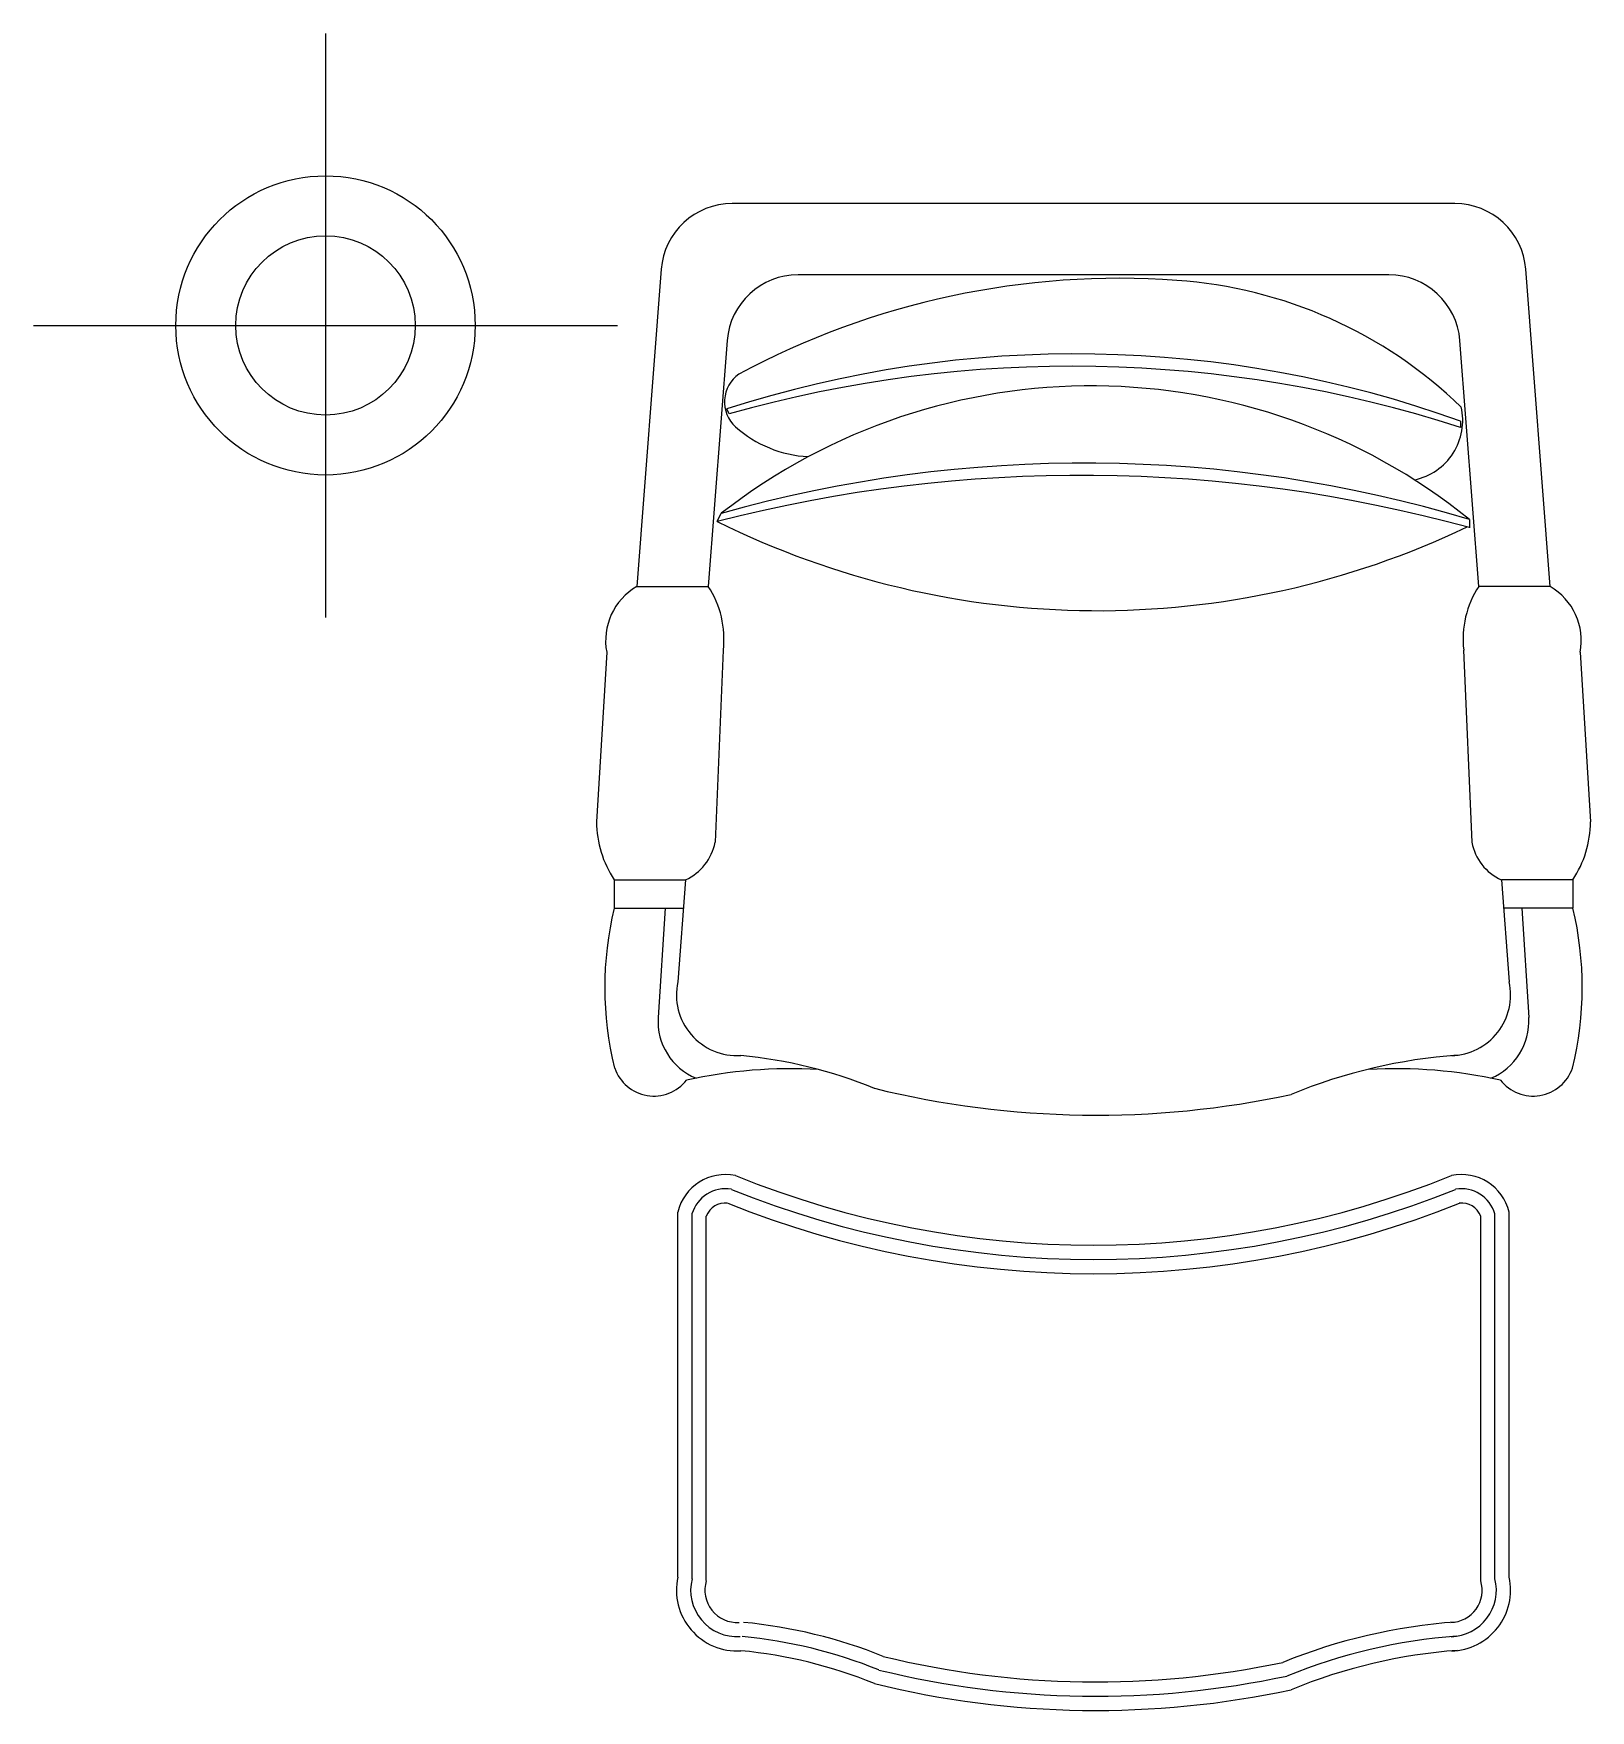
# Model space of a CAD drawing. Extents: x 2374 to 3468, y 9344 to 10522.
import ezdxf

# ---------------------------------------------------------------- set-up
doc = ezdxf.new("R2010")
doc.units = 0
doc.header["$LTSCALE"] = 1000
doc.header["$MEASUREMENT"] = 0
doc.linetypes.add('DASHDOT', pattern=[1, 0.5, -0.25, 0, -0.25])
doc.layers.add('2D', color=7, linetype='CONTINUOUS')

msp = doc.modelspace()

# ---------------------------------------------------------------- linework, layer by layer
at = {"layer": '2D', "color": 5, "linetype": 'DASHDOT'}
for p, q in [((2579.4, 10522.5), (2579.4, 10112.3)), ((2374.4, 10317.4), (2784.5, 10317.4))]:
    msp.add_line(p, q, dxfattribs=at)
at = {"layer": '2D', "color": 4}
for p, q in [((3372.4, 10403), (2865, 10403)), ((2815.1, 10356.9), (2798, 10134.1)), ((3439.4, 10134.1), (3422.2, 10356.9)), ((3326.1, 10353), (2911.3, 10353)), ((2861.4, 10306.9), (2848.1, 10134.1)), ((3389.2, 10134.1), (3375.9, 10306.9)), ((2798, 10134.1), (2848.1, 10134.1)), ((3439.4, 10134.1), (3389.2, 10134.1)), ((2776.9, 10087.8), (2769.7, 9968.6)), ((2858.7, 10089.2), (2853, 9954.3)), ((3378.6, 10089.2), (3384.4, 9954.3)), ((3460.5, 10087.8), (3467.6, 9968.6)), ((2782.1, 9928), (2832.3, 9928)), ((2782.1, 9928), (2782.1, 9908)), ((2832.3, 9928), (2826.8, 9856.3)), ((3455.2, 9928), (3405.1, 9928)), ((3405.1, 9928), (3410.6, 9856.3)), ((3455.2, 9928), (3455.2, 9908)), ((2782.1, 9908), (2830.7, 9908)), ((2817.8, 9908), (2812.9, 9831.1)), ((3455.2, 9908), (3406.6, 9908)), ((3419.5, 9908), (3424.4, 9831.1)), ((2826.8, 9438.1), (2826.8, 9694.5)), ((3410.6, 9438.1), (3410.6, 9694.5))]:
    msp.add_line(p, q, dxfattribs=at)
at = {"layer": '2D', "color": 142}
for p, q in [((2862.8, 10255.3), (2861.3, 10258.7)), ((3376.4, 10250.1), (3376.4, 10245.8)), ((2854.4, 10179.7), (2857.3, 10185.4)), ((3382.7, 10181.1), (3382.7, 10175.3))]:
    msp.add_line(p, q, dxfattribs=at)
at = {"layer": '2D', "color": 5}
for p, q in [((2836.8, 9436.9), (2836.8, 9693.2)), ((2846.8, 9435.6), (2846.8, 9691.6)), ((3390.6, 9435.6), (3390.6, 9691.6)), ((3400.6, 9436.9), (3400.6, 9693.2))]:
    msp.add_line(p, q, dxfattribs=at)
for radius in [105.1, 63]:
    msp.add_circle((2579.4, 10317.4), radius, dxfattribs=at)
at = {"layer": '2D', "color": 4}
for centre, radius, start, end in [((2865, 10353), 50, 90, 175.6013), ((3372.4, 10353), 50, 4.3987, 90), ((2911.3, 10303), 50, 90, 175.6013), ((3326.1, 10303), 50, 4.3987, 90), ((2820.3, 10095.9), 44.2, 120.3589, 190.6011), ((2791.2, 10097), 68, 353.4565, 33.073), ((3446.2, 10097), 68, 146.927, 186.5435), ((3417, 10095.9), 44.2, 349.3989, 59.6411), ((2844.4, 9969.2), 74.7, 180.4572, 213.5417), ((3393, 9969.2), 74.7, 326.4583, 359.5428), ((2817.7, 9960.7), 35.8, 293.9871, 349.6765), ((3419.6, 9960.7), 35.8, 190.3235, 246.0129), ((3013, 9852.4), 237.5, 166.4557, 193.8092), ((3224.4, 9852.4), 237.5, 346.1908, 13.5443), ((2868.5, 9847.1), 42.7, 167.6262, 273.4676), ((3368.9, 9847.1), 42.7, 271.6233, 12.3738), ((2855.9, 9828.4), 43, 176.3582, 247.6654), ((3381.4, 9828.4), 43, 292.3346, 3.6418), ((2839.1, 9472.1), 333.9, 67.8758, 84.5068), ((3402.2, 9425.9), 379.9, 94.1976, 112.3912), ((2810, 9805.1), 29.1, 198.8102, 322.1203), ((2906.1, 9458.8), 336.4, 86.7026, 102.5518), ((3331.3, 9458.8), 336.4, 77.4482, 93.2974), ((3427.4, 9805.1), 29.1, 217.8797, 341.1898), ((3120.5, 10413.7), 651.1, 256.1707, 282.1475), ((2860.2, 9686.5), 34.4, 78.1652, 166.5662), ((3118.7, 10341.8), 670.6, 247.9815, 292.0185), ((3377.1, 9686.5), 34.4, 13.4338, 101.8348), ((2868.5, 9428.9), 42.7, 167.6262, 273.4676), ((3368.9, 9428.9), 42.7, 271.6233, 12.3738), ((2839.1, 9054), 333.9, 67.8758, 84.5068), ((3402.2, 9007.7), 379.9, 94.1976, 112.3912), ((3120.5, 9995.5), 651.1, 256.1707, 282.1475)]:
    msp.add_arc(centre, radius, start, end, dxfattribs=at)
at = {"layer": '2D', "color": 5}
for centre, radius, start, end in [((3137.1, 9785.3), 565.2, 85.9339, 118.237), ((3155.6, 10031.9), 317.8, 45.8669, 86.1075), ((3106.3, 9502.2), 795.2, 70.1432, 107.9483), ((3103.9, 9402.9), 885.8, 72.0828, 105.795), ((3117.3, 9852.5), 422.4, 51.0707, 127.9901), ((2883.4, 10263.7), 23.8, 125.1122, 227.497), ((3335.3, 10250.7), 42.7, 281.8595, 12.7338), ((2922.6, 10308), 82.9, 228.1787, 267.0992), ((3112.6, 9280.7), 940, 73.3007, 105.76), ((3110.4, 9185.4), 1026.7, 74.6246, 104.4413), ((3121.6, 10717.7), 600.7, 243.5883, 295.5866), ((2860.2, 9686.5), 24.4, 80.0724, 164.0337), ((3118.7, 10341.8), 680.6, 248.0632, 291.9368), ((3377.1, 9686.5), 24.4, 15.9663, 99.9276), ((2860.2, 9686.5), 14.4, 83.7014, 159.168), ((3118.7, 10341.8), 690.6, 248.1624, 291.8376), ((3377.1, 9686.5), 14.4, 20.832, 96.2986), ((2868.5, 9428.9), 32.7, 165.8519, 273.4676), ((3368.9, 9428.9), 32.7, 271.6233, 14.1481), ((2868.5, 9428.9), 22.7, 163.0003, 273.4676), ((3368.9, 9428.9), 22.7, 271.6233, 16.9997), ((2839.1, 9054), 353.9, 68.1158, 84.5068), ((3402.2, 9007.7), 399.9, 94.1976, 112.1291), ((2839.1, 9054), 343.9, 67.9979, 84.5068), ((3402.2, 9007.7), 389.9, 94.1976, 112.2582), ((3120.5, 9995.5), 631.1, 256.2994, 281.9881), ((3120.5, 9995.5), 641.1, 256.2348, 282.0682)]:
    msp.add_arc(centre, radius, start, end, dxfattribs=at)

doc.saveas('drawing.dxf')
